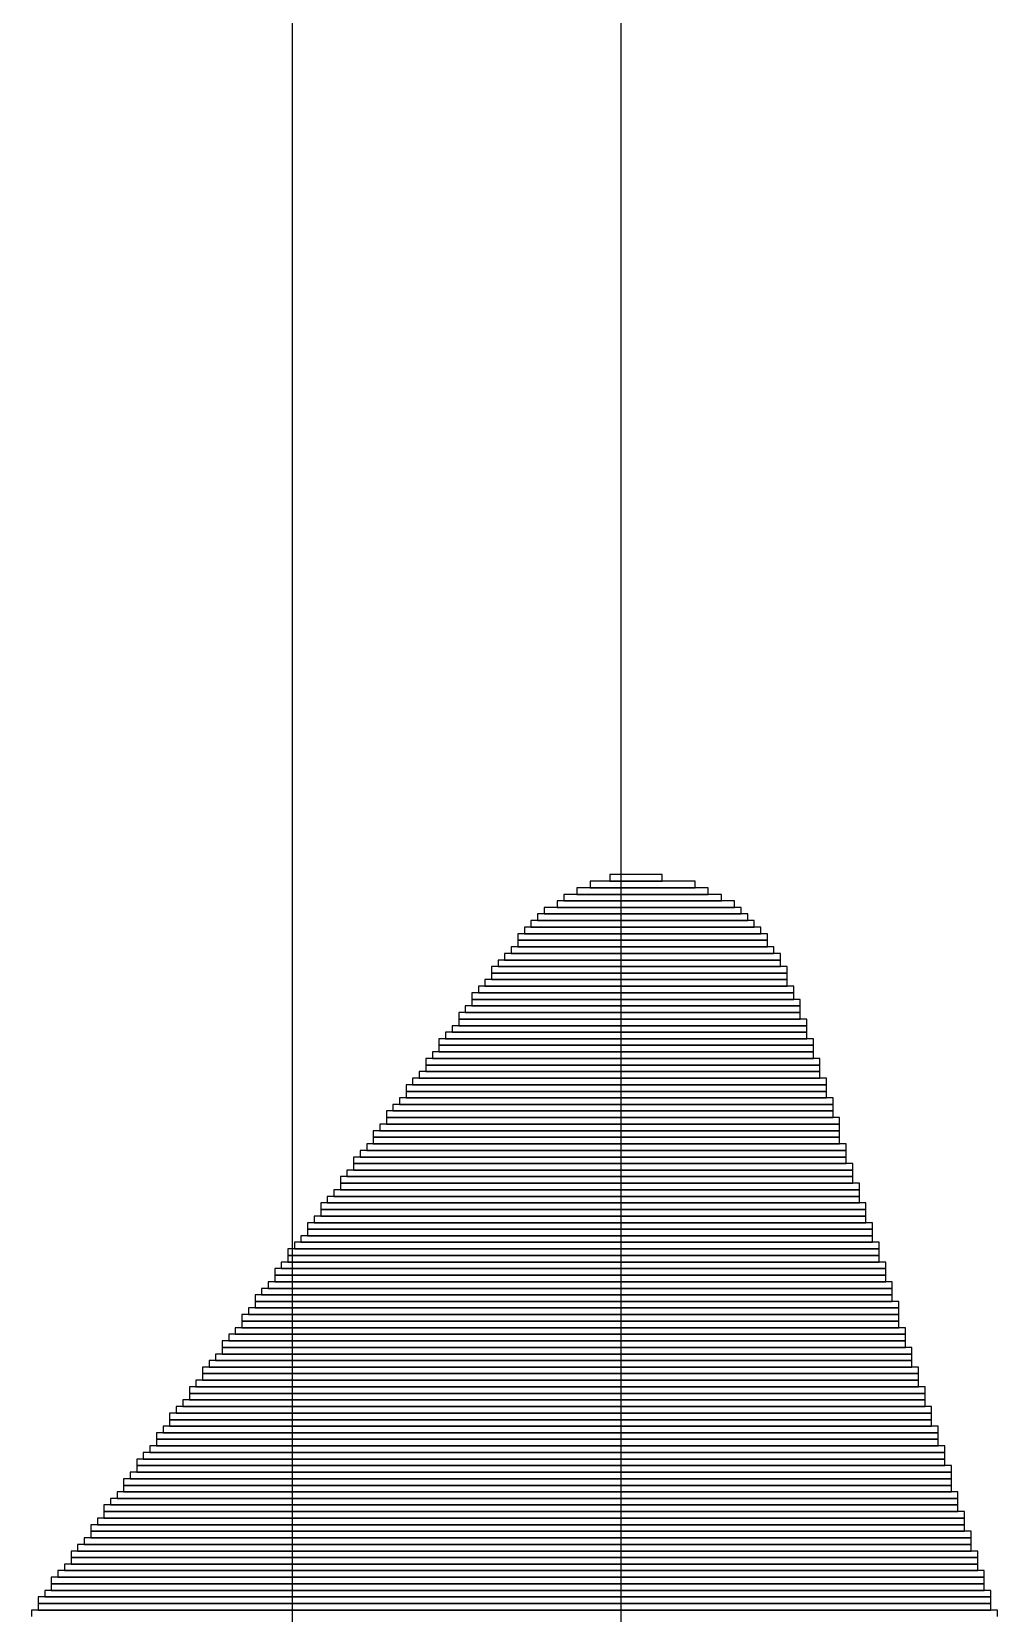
# Model space of a CAD drawing. Extents: x 2.2 to 42.7, y -26.5 to -3.7.
# Drawn here: x 38.181 to 39.301, y -13.133 to -11.298 of the extents above; entities that cross this region are included whole.
import ezdxf

# ---------------------------------------------------------------- set-up
doc = ezdxf.new("R2010")
doc.units = 0
doc.layers.get('0').update_dxf_attribs({"linetype": 'continuous'})

msp = doc.modelspace()

# ---------------------------------------------------------------- linework, layer by layer
at = {"color": 0}
for points in [[(38.8645, -9.0119), (38.8645, -12.6949), (38.8645, -16.3779), (38.8645, -20.0609)], [(38.4835, -9.3929), (38.4835, -13.3934), (38.4835, -17.3939)], [(38.9128, -12.2758), (38.8518, -12.2758)], [(38.8518, -12.2758), (38.8518, -12.2834)], [(38.9128, -12.2834), (38.9128, -12.2758)], [(38.9661, -12.2911), (38.8137, -12.2911)], [(38.8137, -12.2911), (38.8137, -12.2987)], [(38.9509, -12.2834), (38.829, -12.2834)], [(38.829, -12.2834), (38.829, -12.2911)], [(38.829, -12.2911), (38.9509, -12.2911)], [(38.8518, -12.2834), (38.9128, -12.2834)], [(38.9509, -12.2911), (38.9509, -12.2834)], [(38.9661, -12.2987), (38.9661, -12.2911)], [(39.0042, -12.3139), (38.7756, -12.3139)], [(38.7756, -12.3139), (38.7756, -12.3215)], [(38.9966, -12.3063), (38.7909, -12.3063)], [(38.7909, -12.3063), (38.7909, -12.3139)], [(38.7909, -12.3139), (38.9966, -12.3139)], [(38.9814, -12.2987), (38.7985, -12.2987)], [(38.7985, -12.2987), (38.7985, -12.3063)], [(38.7985, -12.3063), (38.9814, -12.3063)], [(38.8137, -12.2987), (38.9661, -12.2987)], [(38.9814, -12.3063), (38.9814, -12.2987)], [(38.9966, -12.3139), (38.9966, -12.3063)], [(39.0042, -12.3215), (39.0042, -12.3139)], [(39.0195, -12.3292), (38.7604, -12.3292)], [(38.7604, -12.3292), (38.7604, -12.3368)], [(39.0119, -12.3215), (38.768, -12.3215)], [(38.768, -12.3215), (38.768, -12.3292)], [(38.768, -12.3292), (39.0119, -12.3292)], [(38.7756, -12.3215), (39.0042, -12.3215)], [(39.0119, -12.3292), (39.0119, -12.3215)], [(39.0195, -12.3368), (39.0195, -12.3292)], [(39.0347, -12.3444), (38.7452, -12.3444)], [(38.7452, -12.3444), (38.7452, -12.352)], [(39.0347, -12.352), (38.7452, -12.352)], [(38.7452, -12.352), (38.7452, -12.3596)], [(38.7452, -12.352), (39.0347, -12.352)], [(39.0271, -12.3368), (38.7528, -12.3368)], [(38.7528, -12.3368), (38.7528, -12.3444)], [(38.7528, -12.3444), (39.0271, -12.3444)], [(38.7604, -12.3368), (39.0195, -12.3368)], [(39.0271, -12.3444), (39.0271, -12.3368)], [(39.0347, -12.352), (39.0347, -12.3444)], [(39.0347, -12.3596), (39.0347, -12.352)], [(39.05, -12.3673), (38.7299, -12.3673)], [(38.7299, -12.3673), (38.7299, -12.3749)], [(39.0423, -12.3596), (38.7375, -12.3596)], [(38.7375, -12.3596), (38.7375, -12.3673)], [(38.7375, -12.3673), (39.0423, -12.3673)], [(38.7452, -12.3596), (39.0347, -12.3596)], [(39.0423, -12.3673), (39.0423, -12.3596)], [(39.05, -12.3749), (39.05, -12.3673)], [(39.0576, -12.3825), (38.7147, -12.3825)], [(38.7147, -12.3825), (38.7147, -12.3901)], [(39.05, -12.3749), (38.7223, -12.3749)], [(38.7223, -12.3749), (38.7223, -12.3825)], [(38.7223, -12.3825), (39.05, -12.3825)], [(38.7299, -12.3749), (39.05, -12.3749)], [(39.05, -12.3825), (39.05, -12.3749)], [(39.0576, -12.3901), (39.0576, -12.3825)], [(39.0652, -12.4054), (38.6994, -12.4054)], [(38.6994, -12.4054), (38.6994, -12.413)], [(39.0576, -12.3977), (38.7071, -12.3977)], [(38.7071, -12.3977), (38.7071, -12.4054)], [(38.7071, -12.4054), (39.0576, -12.4054)], [(39.0576, -12.3901), (38.7147, -12.3901)], [(38.7147, -12.3901), (38.7147, -12.3977)], [(38.7147, -12.3901), (39.0576, -12.3901)], [(38.7147, -12.3977), (39.0576, -12.3977)], [(39.0576, -12.3977), (39.0576, -12.3901)], [(39.0576, -12.4054), (39.0576, -12.3977)], [(39.0652, -12.413), (39.0652, -12.4054)], [(39.0652, -12.413), (38.6918, -12.413)], [(38.6918, -12.413), (38.6918, -12.4206)], [(39.0728, -12.4206), (38.6918, -12.4206)], [(38.6918, -12.4206), (38.6918, -12.4282)], [(38.6918, -12.4206), (39.0652, -12.4206)], [(38.6994, -12.413), (39.0652, -12.413)], [(39.0652, -12.4206), (39.0652, -12.413)], [(39.0728, -12.4282), (39.0728, -12.4206)], [(39.0728, -12.4358), (38.6766, -12.4358)], [(38.6766, -12.4358), (38.6766, -12.4435)], [(39.0804, -12.4435), (38.6766, -12.4435)], [(38.6766, -12.4435), (38.6766, -12.4511)], [(38.6766, -12.4435), (39.0728, -12.4435)], [(39.0728, -12.4282), (38.6842, -12.4282)], [(38.6842, -12.4282), (38.6842, -12.4358)], [(38.6842, -12.4358), (39.0728, -12.4358)], [(38.6918, -12.4282), (39.0728, -12.4282)], [(39.0728, -12.4358), (39.0728, -12.4282)], [(39.0728, -12.4435), (39.0728, -12.4358)], [(39.0804, -12.4511), (39.0804, -12.4435)], [(39.0804, -12.4587), (38.6613, -12.4587)], [(38.6613, -12.4587), (38.6613, -12.4663)], [(39.0804, -12.4511), (38.669, -12.4511)], [(38.669, -12.4511), (38.669, -12.4587)], [(38.669, -12.4587), (39.0804, -12.4587)], [(38.6766, -12.4511), (39.0804, -12.4511)], [(39.0804, -12.4587), (39.0804, -12.4511)], [(39.0804, -12.4663), (39.0804, -12.4587)], [(39.0881, -12.4663), (38.6537, -12.4663)], [(38.6537, -12.4663), (38.6537, -12.4739)], [(39.0881, -12.4739), (38.6537, -12.4739)], [(38.6537, -12.4739), (38.6537, -12.4816)], [(38.6537, -12.4739), (39.0881, -12.4739)], [(38.6613, -12.4663), (39.0804, -12.4663)], [(39.0881, -12.4739), (39.0881, -12.4663)], [(39.0881, -12.4816), (39.0881, -12.4739)], [(39.0957, -12.4892), (38.6385, -12.4892)], [(38.6385, -12.4892), (38.6385, -12.4968)], [(39.0957, -12.4968), (38.6385, -12.4968)], [(38.6385, -12.4968), (38.6385, -12.5044)], [(38.6385, -12.4968), (39.0957, -12.4968)], [(39.0881, -12.4816), (38.6461, -12.4816)], [(38.6461, -12.4816), (38.6461, -12.4892)], [(38.6461, -12.4892), (39.0881, -12.4892)], [(38.6537, -12.4816), (39.0881, -12.4816)], [(39.0881, -12.4892), (39.0881, -12.4816)], [(39.0957, -12.4968), (39.0957, -12.4892)], [(39.0957, -12.5044), (39.0957, -12.4968)], [(39.1033, -12.512), (38.6232, -12.512)], [(38.6232, -12.512), (38.6232, -12.5197)], [(39.0957, -12.5044), (38.6309, -12.5044)], [(38.6309, -12.5044), (38.6309, -12.512)], [(38.6309, -12.512), (39.0957, -12.512)], [(38.6385, -12.5044), (39.0957, -12.5044)], [(39.0957, -12.512), (39.0957, -12.5044)], [(39.1033, -12.5197), (39.1033, -12.512)], [(39.1109, -12.5349), (38.608, -12.5349)], [(38.608, -12.5349), (38.608, -12.5425)], [(39.1033, -12.5197), (38.6156, -12.5197)], [(38.6156, -12.5197), (38.6156, -12.5273)], [(39.1033, -12.5273), (38.6156, -12.5273)], [(38.6156, -12.5273), (38.6156, -12.5349)], [(38.6156, -12.5273), (39.1033, -12.5273)], [(38.6156, -12.5349), (39.1033, -12.5349)], [(38.6232, -12.5197), (39.1033, -12.5197)], [(39.1033, -12.5273), (39.1033, -12.5197)], [(39.1033, -12.5349), (39.1033, -12.5273)], [(39.1109, -12.5425), (39.1109, -12.5349)], [(39.1109, -12.5501), (38.5928, -12.5501)], [(38.5928, -12.5501), (38.5928, -12.5578)], [(39.1109, -12.5425), (38.6004, -12.5425)], [(38.6004, -12.5425), (38.6004, -12.5501)], [(38.6004, -12.5501), (39.1109, -12.5501)], [(38.608, -12.5425), (39.1109, -12.5425)], [(39.1109, -12.5501), (39.1109, -12.5425)], [(39.1109, -12.5578), (39.1109, -12.5501)], [(39.1185, -12.573), (38.5775, -12.573)], [(38.5775, -12.573), (38.5775, -12.5806)], [(39.1185, -12.5654), (38.5851, -12.5654)], [(38.5851, -12.5654), (38.5851, -12.573)], [(38.5851, -12.573), (39.1185, -12.573)], [(39.1185, -12.5578), (38.5928, -12.5578)], [(38.5928, -12.5578), (38.5928, -12.5654)], [(38.5928, -12.5578), (39.1109, -12.5578)], [(38.5928, -12.5654), (39.1185, -12.5654)], [(39.1185, -12.5654), (39.1185, -12.5578)], [(39.1185, -12.573), (39.1185, -12.5654)], [(39.1185, -12.5806), (39.1185, -12.573)], [(39.1262, -12.5882), (38.5699, -12.5882)], [(38.5699, -12.5882), (38.5699, -12.5959)], [(39.1185, -12.5806), (38.5775, -12.5806)], [(38.5775, -12.5806), (38.5775, -12.5882)], [(38.5775, -12.5806), (39.1185, -12.5806)], [(38.5775, -12.5882), (39.1185, -12.5882)], [(39.1185, -12.5882), (39.1185, -12.5806)], [(39.1262, -12.5959), (39.1262, -12.5882)], [(39.1262, -12.6035), (38.5547, -12.6035)], [(38.5547, -12.6035), (38.5547, -12.6111)], [(39.1262, -12.5959), (38.5623, -12.5959)], [(38.5623, -12.5959), (38.5623, -12.6035)], [(38.5623, -12.6035), (39.1262, -12.6035)], [(38.5699, -12.5959), (39.1262, -12.5959)], [(39.1262, -12.6035), (39.1262, -12.5959)], [(39.1262, -12.6111), (39.1262, -12.6035)], [(39.1338, -12.6263), (38.5394, -12.6263)], [(38.5394, -12.6263), (38.5394, -12.634)], [(39.1338, -12.6187), (38.547, -12.6187)], [(38.547, -12.6187), (38.547, -12.6263)], [(38.547, -12.6263), (39.1338, -12.6263)], [(39.1338, -12.6111), (38.5547, -12.6111)], [(38.5547, -12.6111), (38.5547, -12.6187)], [(38.5547, -12.6111), (39.1262, -12.6111)], [(38.5547, -12.6187), (39.1338, -12.6187)], [(39.1338, -12.6187), (39.1338, -12.6111)], [(39.1338, -12.6263), (39.1338, -12.6187)], [(39.1338, -12.634), (39.1338, -12.6263)], [(39.1414, -12.6416), (38.5318, -12.6416)], [(38.5318, -12.6416), (38.5318, -12.6492)], [(39.1414, -12.634), (38.5394, -12.634)], [(38.5394, -12.634), (38.5394, -12.6416)], [(38.5394, -12.634), (39.1338, -12.634)], [(38.5394, -12.6416), (39.1414, -12.6416)], [(39.1414, -12.6416), (39.1414, -12.634)], [(39.1414, -12.6492), (39.1414, -12.6416)], [(39.149, -12.6568), (38.5166, -12.6568)], [(38.5166, -12.6568), (38.5166, -12.6644)], [(39.149, -12.6644), (38.5166, -12.6644)], [(38.5166, -12.6644), (38.5166, -12.6721)], [(38.5166, -12.6644), (39.149, -12.6644)], [(39.1414, -12.6492), (38.5242, -12.6492)], [(38.5242, -12.6492), (38.5242, -12.6568)], [(38.5242, -12.6568), (39.1414, -12.6568)], [(38.5318, -12.6492), (39.1414, -12.6492)], [(39.1414, -12.6568), (39.1414, -12.6492)], [(39.149, -12.6644), (39.149, -12.6568)], [(39.149, -12.6721), (39.149, -12.6644)], [(39.1566, -12.6797), (38.5013, -12.6797)], [(38.5013, -12.6797), (38.5013, -12.6873)], [(39.149, -12.6721), (38.5089, -12.6721)], [(38.5089, -12.6721), (38.5089, -12.6797)], [(38.5089, -12.6797), (39.149, -12.6797)], [(38.5166, -12.6721), (39.149, -12.6721)], [(39.149, -12.6797), (39.149, -12.6721)], [(39.1566, -12.6873), (39.1566, -12.6797)], [(39.1566, -12.6949), (38.4937, -12.6949)], [(38.4937, -12.6949), (38.4937, -12.7025)], [(39.1566, -12.6873), (38.5013, -12.6873)], [(38.5013, -12.6873), (38.5013, -12.6949)], [(38.5013, -12.6873), (39.1566, -12.6873)], [(38.5013, -12.6949), (39.1566, -12.6949)], [(39.1566, -12.6949), (39.1566, -12.6873)], [(39.1566, -12.7025), (39.1566, -12.6949)], [(39.1643, -12.7102), (38.4785, -12.7102)], [(38.4785, -12.7102), (38.4785, -12.7178)], [(39.1643, -12.7178), (38.4785, -12.7178)], [(38.4785, -12.7178), (38.4785, -12.7254)], [(38.4785, -12.7178), (39.1643, -12.7178)], [(39.1643, -12.7025), (38.4861, -12.7025)], [(38.4861, -12.7025), (38.4861, -12.7102)], [(38.4861, -12.7102), (39.1643, -12.7102)], [(38.4937, -12.7025), (39.1566, -12.7025)], [(39.1643, -12.7102), (39.1643, -12.7025)], [(39.1643, -12.7178), (39.1643, -12.7102)], [(39.1643, -12.7254), (39.1643, -12.7178)], [(39.1719, -12.733), (38.4632, -12.733)], [(38.4632, -12.733), (38.4632, -12.7406)], [(39.1719, -12.7254), (38.4708, -12.7254)], [(38.4708, -12.7254), (38.4708, -12.733)], [(38.4708, -12.733), (39.1719, -12.733)], [(38.4785, -12.7254), (39.1643, -12.7254)], [(39.1719, -12.733), (39.1719, -12.7254)], [(39.1719, -12.7406), (39.1719, -12.733)], [(39.1795, -12.7559), (38.448, -12.7559)], [(38.448, -12.7559), (38.448, -12.7635)], [(39.1795, -12.7483), (38.4556, -12.7483)], [(38.4556, -12.7483), (38.4556, -12.7559)], [(38.4556, -12.7559), (39.1795, -12.7559)], [(39.1719, -12.7406), (38.4632, -12.7406)], [(38.4632, -12.7406), (38.4632, -12.7483)], [(38.4632, -12.7406), (39.1719, -12.7406)], [(38.4632, -12.7483), (39.1719, -12.7483)], [(39.1719, -12.7483), (39.1719, -12.7406)], [(39.1795, -12.7559), (39.1795, -12.7483)], [(39.1795, -12.7635), (39.1795, -12.7559)], [(39.1795, -12.7635), (38.4404, -12.7635)], [(38.4404, -12.7635), (38.4404, -12.7711)], [(39.1871, -12.7711), (38.4404, -12.7711)], [(38.4404, -12.7711), (38.4404, -12.7787)], [(38.4404, -12.7711), (39.1795, -12.7711)], [(38.448, -12.7635), (39.1795, -12.7635)], [(39.1795, -12.7711), (39.1795, -12.7635)], [(39.1871, -12.7787), (39.1871, -12.7711)], [(39.1871, -12.7864), (38.4251, -12.7864)], [(38.4251, -12.7864), (38.4251, -12.794)], [(39.1871, -12.7787), (38.4327, -12.7787)], [(38.4327, -12.7787), (38.4327, -12.7864)], [(38.4327, -12.7864), (39.1871, -12.7864)], [(38.4404, -12.7787), (39.1871, -12.7787)], [(39.1871, -12.7864), (39.1871, -12.7787)], [(39.1871, -12.794), (39.1871, -12.7864)], [(39.1947, -12.8092), (38.4099, -12.8092)], [(38.4099, -12.8092), (38.4099, -12.8168)], [(39.1947, -12.8016), (38.4175, -12.8016)], [(38.4175, -12.8016), (38.4175, -12.8092)], [(38.4175, -12.8092), (39.1947, -12.8092)], [(39.1871, -12.794), (38.4251, -12.794)], [(38.4251, -12.794), (38.4251, -12.8016)], [(38.4251, -12.794), (39.1871, -12.794)], [(38.4251, -12.8016), (39.1871, -12.8016)], [(39.1871, -12.8016), (39.1871, -12.794)], [(39.1947, -12.8092), (39.1947, -12.8016)], [(39.1947, -12.8168), (39.1947, -12.8092)], [(39.1947, -12.8168), (38.4023, -12.8168)], [(38.4023, -12.8168), (38.4023, -12.8245)], [(39.2024, -12.8245), (38.4023, -12.8245)], [(38.4023, -12.8245), (38.4023, -12.8321)], [(38.4023, -12.8245), (39.1947, -12.8245)], [(38.4099, -12.8168), (39.1947, -12.8168)], [(39.1947, -12.8245), (39.1947, -12.8168)], [(39.2024, -12.8321), (39.2024, -12.8245)], [(39.21, -12.8473), (38.3794, -12.8473)], [(38.3794, -12.8473), (38.3794, -12.8549)], [(39.2024, -12.8397), (38.387, -12.8397)], [(38.387, -12.8397), (38.387, -12.8473)], [(38.387, -12.8473), (39.2024, -12.8473)], [(39.2024, -12.8321), (38.3946, -12.8321)], [(38.3946, -12.8321), (38.3946, -12.8397)], [(38.3946, -12.8397), (39.2024, -12.8397)], [(38.4023, -12.8321), (39.2024, -12.8321)], [(39.2024, -12.8397), (39.2024, -12.8321)], [(39.2024, -12.8473), (39.2024, -12.8397)], [(39.21, -12.8549), (39.21, -12.8473)], [(39.21, -12.8626), (38.3718, -12.8626)], [(38.3718, -12.8626), (38.3718, -12.8702)], [(39.21, -12.8549), (38.3794, -12.8549)], [(38.3794, -12.8549), (38.3794, -12.8626)], [(38.3794, -12.8549), (39.21, -12.8549)], [(38.3794, -12.8626), (39.21, -12.8626)], [(39.21, -12.8626), (39.21, -12.8549)], [(39.21, -12.8702), (39.21, -12.8626)], [(39.2176, -12.8702), (38.3642, -12.8702)], [(38.3642, -12.8702), (38.3642, -12.8778)], [(39.2176, -12.8778), (38.3642, -12.8778)], [(38.3642, -12.8778), (38.3642, -12.8854)], [(38.3642, -12.8778), (39.2176, -12.8778)], [(38.3718, -12.8702), (39.21, -12.8702)], [(39.2176, -12.8778), (39.2176, -12.8702)], [(39.2176, -12.8854), (39.2176, -12.8778)], [(39.2252, -12.9007), (38.3413, -12.9007)], [(38.3413, -12.9007), (38.3413, -12.9083)], [(39.2252, -12.893), (38.3489, -12.893)], [(38.3489, -12.893), (38.3489, -12.9007)], [(38.3489, -12.9007), (39.2252, -12.9007)], [(39.2176, -12.8854), (38.3565, -12.8854)], [(38.3565, -12.8854), (38.3565, -12.893)], [(38.3565, -12.893), (39.2176, -12.893)], [(38.3642, -12.8854), (39.2176, -12.8854)], [(39.2176, -12.893), (39.2176, -12.8854)], [(39.2252, -12.9007), (39.2252, -12.893)], [(39.2252, -12.9083), (39.2252, -12.9007)], [(39.2328, -12.9159), (38.3337, -12.9159)], [(38.3337, -12.9159), (38.3337, -12.9235)], [(39.2252, -12.9083), (38.3413, -12.9083)], [(38.3413, -12.9083), (38.3413, -12.9159)], [(38.3413, -12.9083), (39.2252, -12.9083)], [(38.3413, -12.9159), (39.2252, -12.9159)], [(39.2252, -12.9159), (39.2252, -12.9083)], [(39.2328, -12.9235), (39.2328, -12.9159)], [(39.2405, -12.9388), (38.3184, -12.9388)], [(38.3184, -12.9388), (38.3184, -12.9464)], [(39.2328, -12.9235), (38.3261, -12.9235)], [(38.3261, -12.9235), (38.3261, -12.9311)], [(39.2328, -12.9311), (38.3261, -12.9311)], [(38.3261, -12.9311), (38.3261, -12.9388)], [(38.3261, -12.9311), (39.2328, -12.9311)], [(38.3261, -12.9388), (39.2328, -12.9388)], [(38.3337, -12.9235), (39.2328, -12.9235)], [(39.2328, -12.9311), (39.2328, -12.9235)], [(39.2328, -12.9388), (39.2328, -12.9311)], [(39.2405, -12.9464), (39.2405, -12.9388)], [(39.2405, -12.954), (38.3032, -12.954)], [(38.3032, -12.954), (38.3032, -12.9616)], [(39.2405, -12.9464), (38.3108, -12.9464)], [(38.3108, -12.9464), (38.3108, -12.954)], [(38.3108, -12.954), (39.2405, -12.954)], [(38.3184, -12.9464), (39.2405, -12.9464)], [(39.2405, -12.954), (39.2405, -12.9464)], [(39.2405, -12.9616), (39.2405, -12.954)], [(39.2481, -12.9769), (38.288, -12.9769)], [(38.288, -12.9769), (38.288, -12.9845)], [(39.2481, -12.9692), (38.2956, -12.9692)], [(38.2956, -12.9692), (38.2956, -12.9769)], [(38.2956, -12.9769), (39.2481, -12.9769)], [(39.2481, -12.9616), (38.3032, -12.9616)], [(38.3032, -12.9616), (38.3032, -12.9692)], [(38.3032, -12.9616), (39.2405, -12.9616)], [(38.3032, -12.9692), (39.2481, -12.9692)], [(39.2481, -12.9692), (39.2481, -12.9616)], [(39.2481, -12.9769), (39.2481, -12.9692)], [(39.2481, -12.9845), (39.2481, -12.9769)], [(39.2557, -12.9921), (38.2803, -12.9921)], [(38.2803, -12.9921), (38.2803, -12.9997)], [(39.2481, -12.9845), (38.288, -12.9845)], [(38.288, -12.9845), (38.288, -12.9921)], [(38.288, -12.9845), (39.2481, -12.9845)], [(38.288, -12.9921), (39.2481, -12.9921)], [(39.2481, -12.9921), (39.2481, -12.9845)], [(39.2557, -12.9997), (39.2557, -12.9921)], [(39.2557, -13.0073), (38.2651, -13.0073)], [(38.2651, -13.0073), (38.2651, -13.015)], [(39.2557, -12.9997), (38.2727, -12.9997)], [(38.2727, -12.9997), (38.2727, -13.0073)], [(38.2727, -13.0073), (39.2557, -13.0073)], [(38.2803, -12.9997), (39.2557, -12.9997)], [(39.2557, -13.0073), (39.2557, -12.9997)], [(39.2557, -13.015), (39.2557, -13.0073)], [(39.2633, -13.0302), (38.2499, -13.0302)], [(38.2499, -13.0302), (38.2499, -13.0378)], [(39.2633, -13.0226), (38.2575, -13.0226)], [(38.2575, -13.0226), (38.2575, -13.0302)], [(38.2575, -13.0302), (39.2633, -13.0302)], [(39.2633, -13.015), (38.2651, -13.015)], [(38.2651, -13.015), (38.2651, -13.0226)], [(38.2651, -13.015), (39.2557, -13.015)], [(38.2651, -13.0226), (39.2633, -13.0226)], [(39.2633, -13.0226), (39.2633, -13.015)], [(39.2633, -13.0302), (39.2633, -13.0226)], [(39.2633, -13.0378), (39.2633, -13.0302)], [(39.2709, -13.0454), (38.2422, -13.0454)], [(38.2422, -13.0454), (38.2422, -13.0531)], [(39.2709, -13.0378), (38.2499, -13.0378)], [(38.2499, -13.0378), (38.2499, -13.0454)], [(38.2499, -13.0378), (39.2633, -13.0378)], [(38.2499, -13.0454), (39.2709, -13.0454)], [(39.2709, -13.0454), (39.2709, -13.0378)], [(39.2709, -13.0531), (39.2709, -13.0454)], [(39.2786, -13.0607), (38.227, -13.0607)], [(38.227, -13.0607), (38.227, -13.0683)], [(39.2786, -13.0683), (38.227, -13.0683)], [(38.227, -13.0683), (38.227, -13.0759)], [(38.227, -13.0683), (39.2786, -13.0683)], [(39.2709, -13.0531), (38.2346, -13.0531)], [(38.2346, -13.0531), (38.2346, -13.0607)], [(38.2346, -13.0607), (39.2709, -13.0607)], [(38.2422, -13.0531), (39.2709, -13.0531)], [(39.2709, -13.0607), (39.2709, -13.0531)], [(39.2786, -13.0683), (39.2786, -13.0607)], [(39.2786, -13.0759), (39.2786, -13.0683)], [(39.2862, -13.0835), (38.2118, -13.0835)], [(38.2118, -13.0835), (38.2118, -13.0912)], [(39.2786, -13.0759), (38.2194, -13.0759)], [(38.2194, -13.0759), (38.2194, -13.0835)], [(38.2194, -13.0835), (39.2786, -13.0835)], [(38.227, -13.0759), (39.2786, -13.0759)], [(39.2786, -13.0835), (39.2786, -13.0759)], [(39.2862, -13.0912), (39.2862, -13.0835)], [(39.2862, -13.0912), (38.2041, -13.0912)], [(38.2041, -13.0912), (38.2041, -13.0988)], [(39.2862, -13.0988), (38.2041, -13.0988)], [(38.2041, -13.0988), (38.2041, -13.1064)], [(38.2041, -13.0988), (39.2862, -13.0988)], [(38.2118, -13.0912), (39.2862, -13.0912)], [(39.2862, -13.0988), (39.2862, -13.0912)], [(39.2862, -13.1064), (39.2862, -13.0988)], [(39.2938, -13.114), (38.1889, -13.114)], [(38.1889, -13.114), (38.1889, -13.1216)], [(39.2938, -13.1216), (38.1889, -13.1216)], [(38.1889, -13.1216), (38.1889, -13.1293)], [(38.1889, -13.1216), (39.2938, -13.1216)], [(39.2938, -13.1064), (38.1965, -13.1064)], [(38.1965, -13.1064), (38.1965, -13.114)], [(38.1965, -13.114), (39.2938, -13.114)], [(38.2041, -13.1064), (39.2862, -13.1064)], [(39.2938, -13.114), (39.2938, -13.1064)], [(39.2938, -13.1216), (39.2938, -13.114)], [(39.2938, -13.1293), (39.2938, -13.1216)], [(39.3014, -13.1293), (38.1813, -13.1293)], [(38.1813, -13.1293), (38.1813, -13.1369)], [(38.1889, -13.1293), (39.2938, -13.1293)], [(39.3014, -13.1369), (39.3014, -13.1293)]]:
    msp.add_lwpolyline(points, dxfattribs=at)

doc.saveas('drawing.dxf')
